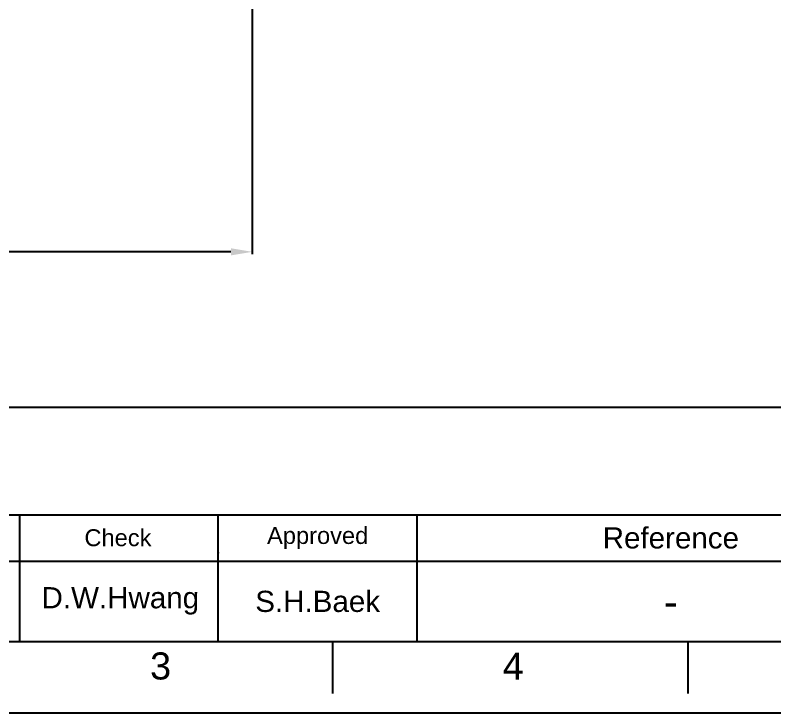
# Model space of a CAD drawing. Header units: millimetres. Extents: x 2881 to 3722, y -1342 to -748.
# Drawn here: x 3111.7 to 3325.8, y -1342.5 to -1146 of the extents above; entities that cross this region are included whole.
import ezdxf

# ---------------------------------------------------------------- set-up
doc = ezdxf.new("R2010")
doc.units = ezdxf.units.MM
doc.layers.add('5', color=2, linetype='Continuous', lineweight=9)
for name, color, linetype in [('FORM', 7, 'Continuous'), ('TEXT', 4, 'Continuous'), ('벽', 2, 'Continuous')]:
    doc.layers.add(name, color=color, linetype=linetype)
doc.styles.get("Standard").update_dxf_attribs({"font": 'arial.ttf'})
doc.dimstyles.new('A4', dxfattribs={"dimtxt": 4, "dimasz": 3.5, "dimexe": 0.7, "dimexo": 0.625, "dimgap": 0.5, "dimtad": 1, "dimdec": 1, "dimdsep": 46, "dimtxsty": 'Standard', "dimcen": 2.5, "dimclrd": 5, "dimclre": 5, "dimclrt": 7, "dimadec": 3, "dimazin": 2, "dimtfac": 1, "dimtdec": 1, "dimtmove": 0, "dimatfit": 3, "dimfxl": 1.25, "dimarcsym": 0})

# ---------------------------------------------------------------- blocks, each defined once
blk = doc.blocks.new('*D143')
at = {"layer": '5', "color": 3, "lineweight": -2, "transparency": 16777216}
for p, q in [((2997.53, -1057.11), (2997.53, -1213.33)), ((3178.53, -1057.11), (3178.53, -1213.33)), ((3003.53, -1212.63), (3080.27, -1212.63)), ((3172.53, -1212.63), (3095.8, -1212.63))]:
    blk.add_line(p, q, dxfattribs=at)
at = {"layer": '5', "color": 3, "transparency": 16777216}
for points in [[(3003.53, -1211.63), (3003.53, -1213.63), (2997.53, -1212.63)], [(3172.53, -1211.63), (3172.53, -1213.63), (3178.53, -1212.63)]]:
    blk.add_solid(points, dxfattribs=at)
at = {"layer": 'DEFPOINTS', "color": 0, "transparency": 16777216}
for p in [(2997.53, -1056.49), (3178.53, -1056.49), (3178.53, -1212.63)]:
    blk.add_point(p, dxfattribs=at)
at = {"layer": '5', "color": 4, "transparency": 16777216, "insert": (3088.03, -1212.63), "char_height": 6, "attachment_point": 5}
blk.add_mtext('181', dxfattribs=at)

msp = doc.modelspace()

# ---------------------------------------------------------------- linework, layer by layer
at = {"layer": 'FORM'}
for p, q in [((3056.91, -1286.68), (3701.73, -1286.68)), ((3112.93, -1286.68), (3112.93, -1322.44)), ((3168.95, -1322.44), (3168.95, -1286.68)), ((3224.97, -1322.44), (3224.97, -1286.68)), ((3000.89, -1299.79), (3558.7, -1299.79))]:
    msp.add_line(p, q, dxfattribs=at)
at = {"layer": 'FORM', "color": 7, "linetype": 'Continuous'}
for p, q in [((3701.73, -1322.44), (2900.78, -1322.44)), ((3201.13, -1322.44), (3201.13, -1336.99)), ((3301.25, -1322.44), (3301.25, -1336.99)), ((2880.75, -1342.46), (3721.75, -1342.46))]:
    msp.add_line(p, q, dxfattribs=at)
at = {"layer": 'TEXT'}
msp.add_point((3168.95, -1297.41), dxfattribs=at)
at = {"layer": '벽'}
msp.add_line((2936.55, -1256.41), (3601.26, -1256.41), dxfattribs=at)

# ---------------------------------------------------------------- texts
at = {"layer": 'FORM', "char_height": 7.63, "attachment_point": 5}
for s, insert in [('3', (3152.7, -1329.32)), ('4', (3252.05, -1329.32))]:
    msp.add_mtext_dynamic_manual_height_columns(s, width=50.0595, gutter_width=12.51, heights=[0], dxfattribs=dict(at, insert=insert))
at = {"layer": 'TEXT', "attachment_point": 5}
for s, width, insert, char_height in [('Check', 56.019, (3140.68, -1293.18), 4.768), ('Approved', 56.019, (3196.96, -1293.24), 4.768), ('Reference', 143.0272, (3296.48, -1293.24), 5.959), ('D.W.Hwang', 56.019, (3141.36, -1310.95), 5.959), ('S.H.Baek', 56.019, (3196.96, -1311.12), 5.959), ('-', 143.0272, (3296.48, -1311.12), 8.34)]:
    msp.add_mtext_dynamic_manual_height_columns(s, width=width, gutter_width=29.8, heights=[0], dxfattribs=dict(at, insert=insert, char_height=char_height))

# ---------------------------------------------------------------- dimensions: what is measured, and where the dimension line sits
at = {"layer": '5'}
dim = msp.add_linear_dim(base=(3178.53, -1212.63), p1=(2997.53, -1056.49), p2=(3178.53, -1056.49), dimstyle='A4', override={"dimtxt": 6, "dimasz": 6, "dimgap": 2, "dimtad": 0, "dimtih": 1, "dimclrd": 3, "dimclre": 3, "dimclrt": 4}, dxfattribs=at)
dim.commit()
dim.dimension.update_dxf_attribs({"geometry": '*D143', "text_midpoint": (3088.03, -1212.63)})

doc.saveas('drawing.dxf')
